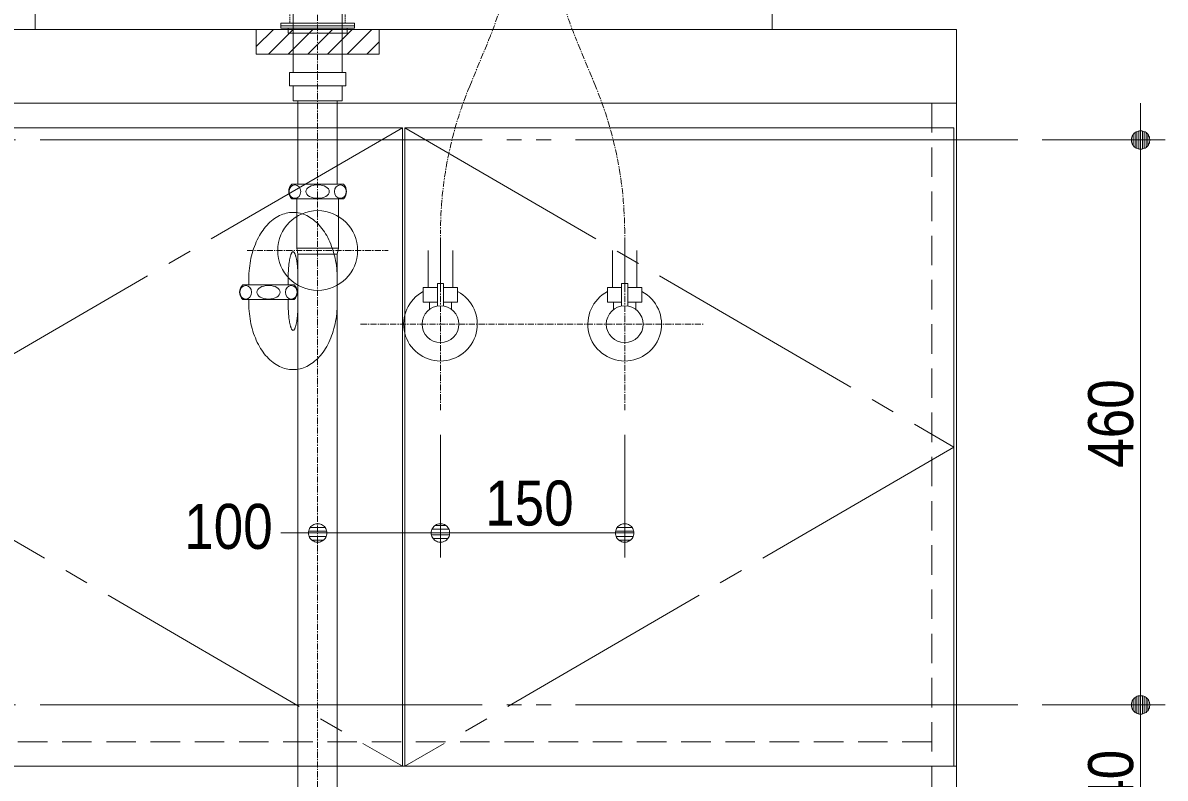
# Model space of a CAD drawing. Units: millimetres, scale not verified. Extents: x -6062 to 6062, y -3045 to 3045.
# Drawn here: x -5178 to -4248, y -1940 to -1325 of the extents above; entities that cross this region are included whole.
import ezdxf
from ezdxf.enums import TextEntityAlignment as Align

# ---------------------------------------------------------------- set-up
doc = ezdxf.new("R2010")
doc.units = ezdxf.units.MM
doc.header["$LTSCALE"] = 20
for name, pattern in [('CHAIN1', [8, 5, -1, 1, -1]), ('CHAIN2', [12, 9, -1, 1, -1]), ('DASHED1', [1.8, 1.2, -0.6]), ('LONG_DOUBLE_CHAIN', [21.8, 18, -1, 0.6, -0.6, 0.6, -1])]:
    doc.linetypes.add(name, pattern=pattern)
for name, color, linetype, lineweight in [('0-1_2寸法-2', 7, 'Continuous', 9), ('0-2_0', 7, 'Continuous', 9), ('0-3_2寸法-1', 7, 'Continuous', 9), ('0-4_5ボウル・キャビネット', 7, 'Continuous', 9), ('0-7_4給排水', 7, 'Continuous', 9)]:
    doc.layers.add(name, color=color, linetype=linetype, lineweight=lineweight)
doc.styles.add('ＭＳ Ｐゴシック', font='')
doc.styles.get('ＭＳ Ｐゴシック').set_extended_font_data('MS PGothic')

# ---------------------------------------------------------------- blocks, each defined once
blk = doc.blocks.new('_Dot')
at = {"layer": '0-2_0'}
for p, q in [((-10, 0), (-20, 0)), ((9.78, 2), (-9.78, 2)), ((7.99, 6), (-7.99, 6)), ((9.16, -3.98), (-9.16, -3.98)), ((6, -7.98), (-6, -7.98))]:
    blk.add_line(p, q, dxfattribs=at)
for points in [[(10, 0), (9.92, 1.25), (9.69, 2.49), (9.3, 3.68), (8.76, 4.82), (8.09, 5.88), (7.29, 6.85), (6.37, 7.71), (5.36, 8.44), (4.26, 9.05), (3.09, 9.51), (1.87, 9.82), (0.63, 9.98), (-0.63, 9.98), (-1.87, 9.82), (-3.09, 9.51), (-4.26, 9.05), (-5.36, 8.44), (-6.37, 7.71), (-7.29, 6.85), (-8.09, 5.88), (-8.76, 4.82), (-9.3, 3.68), (-9.69, 2.49), (-9.92, 1.25), (-10, 0), (0, 0)], [(-10, 0), (-9.92, -1.25), (-9.69, -2.49), (-9.3, -3.68), (-8.76, -4.82), (-8.09, -5.88), (-7.29, -6.85), (-6.37, -7.71), (-5.36, -8.44), (-4.26, -9.05), (-3.09, -9.51), (-1.87, -9.82), (-0.63, -9.98), (0.63, -9.98), (1.87, -9.82), (3.09, -9.51), (4.26, -9.05), (5.36, -8.44), (6.37, -7.71), (7.29, -6.85), (8.09, -5.88), (8.76, -4.82), (9.3, -3.68), (9.69, -2.49), (9.92, -1.25), (10, 0), (0, 0)]]:
    blk.add_lwpolyline(points, close=True, dxfattribs=at)
blk = doc.blocks.new('グループ-8')
at = {"layer": '0-7_4給排水', "linetype": 'CHAIN1'}
for p, q in [((-63000, -20120), (-63000, -41500)), ((-64150, -30200), (-61850, -30200))]:
    blk.add_line(p, q, dxfattribs=at)
at = {"layer": '0-7_4給排水'}
for p, q in [((-62580.2, -29120), (-63419.8, -29120)), ((-63419.2, -29360), (-62580.8, -29360)), ((-63340, -30160), (-62660, -30160)), ((-63320, -30260), (-62680, -30260)), ((-64120, -30760), (-64120, -30660)), ((-63480, -30760), (-63480, -30660)), ((-63380.2, -30760), (-64219.8, -30760)), ((-64219.2, -31000), (-63380.8, -31000)), ((-64120, -31060), (-64120, -31000)), ((-63480, -31060), (-63480, -31000))]:
    blk.add_line(p, q, dxfattribs=at)
for points in [[(-63400, -25960), (-62600, -25960), (-62600, -27300), (-63400, -27300)], [(-63600, -26500), (-62400, -26500), (-62400, -26540), (-63600, -26540)], [(-63600, -26540), (-62400, -26540), (-62400, -26580), (-63600, -26580)], [(-63480, -26580), (-62520, -26580), (-62520, -26660), (-63480, -26660)], [(-63460, -27300), (-62540, -27300), (-62540, -27520), (-63460, -27520)], [(-63400, -27520), (-62600, -27520), (-62600, -27760), (-63400, -27760)], [(-63320, -27760), (-62680, -27760), (-62680, -29120), (-63320, -29120)], [(-63320, -30260), (-63320, -40120), (-62680, -40120), (-62680, -30260)]]:
    blk.add_lwpolyline(points, close=True, dxfattribs=at)
for points in [[(-63320, -30260), (-63340, -30160), (-63340, -29360), (-62660, -29360), (-62660, -30160), (-62680, -30260)], [(-63371.2, -29580.8), (-63400, -29580), (-63428.8, -29580.8), (-63457.3, -29583.3), (-63485.5, -29587.3), (-63513.4, -29593), (-63541.1, -29600.3), (-63568.4, -29609.3), (-63595.4, -29619.9), (-63622.2, -29632.1), (-63648.7, -29645.9), (-63674.8, -29661.4), (-63700.7, -29678.5), (-63726.3, -29697.2), (-63751.6, -29717.5), (-63776.5, -29739.4), (-63800.7, -29762.5), (-63824, -29786.8), (-63846.6, -29812.3), (-63868.3, -29839), (-63889.3, -29866.8), (-63909.4, -29895.9), (-63928.8, -29926.1), (-63947.4, -29957.5), (-63965.1, -29990.2), (-63982.1, -30024), (-63998.3, -30059), (-64013.7, -30095.2), (-64028.3, -30132.6), (-64041.9, -30170.5), (-64054.3, -30208.9), (-64065.7, -30247.7), (-64076, -30287), (-64085.3, -30326.7), (-64093.4, -30366.8), (-64100.5, -30407.4), (-64106.4, -30448.4), (-64111.3, -30489.9), (-64115.1, -30531.7), (-64117.8, -30574.1)], [(-62680, -30660), (-62680.5, -30616.8), (-62682.2, -30574.1), (-62684.9, -30531.7), (-62688.7, -30489.9), (-62693.6, -30448.4), (-62699.5, -30407.4), (-62706.6, -30366.8), (-62714.7, -30326.7), (-62724, -30287), (-62734.3, -30247.7), (-62745.7, -30208.9), (-62758.1, -30170.5), (-62771.7, -30132.6), (-62786.3, -30095.2), (-62801.7, -30059), (-62817.9, -30024), (-62834.9, -29990.2), (-62852.6, -29957.5), (-62871.2, -29926.1), (-62890.6, -29895.9), (-62910.7, -29866.8), (-62931.7, -29839), (-62953.4, -29812.3), (-62976, -29786.8), (-62999.3, -29762.5), (-63023.5, -29739.4), (-63048.4, -29717.5), (-63073.7, -29697.2), (-63099.3, -29678.5), (-63125.2, -29661.4), (-63151.3, -29645.9), (-63177.8, -29632.1), (-63204.6, -29619.9), (-63231.6, -29609.3), (-63258.9, -29600.3), (-63286.6, -29593), (-63314.5, -29587.3), (-63342.7, -29583.3), (-63371.2, -29580.8)], [(-63396.8, -30220.3), (-63400, -30220), (-63403.2, -30220.3), (-63406.4, -30221.3), (-63409.5, -30223), (-63412.6, -30225.3), (-63415.7, -30228.3), (-63418.7, -30231.9), (-63421.7, -30236.2), (-63424.7, -30241.2), (-63427.6, -30246.9), (-63430.5, -30253.2), (-63433.4, -30260.1), (-63436.3, -30267.7), (-63439.1, -30276), (-63441.8, -30285), (-63444.5, -30294.4), (-63447.1, -30304.3), (-63449.6, -30314.6), (-63452, -30325.5), (-63454.4, -30336.8), (-63456.6, -30348.7), (-63458.8, -30361), (-63460.8, -30373.8), (-63462.8, -30387.1), (-63464.7, -30400.9), (-63466.5, -30415.1), (-63468.2, -30429.9), (-63469.8, -30445.1), (-63471.3, -30460.6), (-63472.7, -30476.2), (-63474, -30492), (-63475.1, -30508), (-63476.1, -30524.2), (-63477, -30540.6), (-63477.8, -30557.1), (-63478.5, -30573.8), (-63479, -30590.7), (-63479.5, -30607.7), (-63479.8, -30625)], [(-63320, -30660), (-63320.1, -30642.4), (-63320.2, -30625), (-63320.5, -30607.7), (-63321, -30590.7), (-63321.5, -30573.8), (-63322.2, -30557.1), (-63323, -30540.6), (-63323.9, -30524.2), (-63324.9, -30508), (-63326, -30492), (-63327.3, -30476.2), (-63328.7, -30460.6), (-63330.2, -30445.1), (-63331.8, -30429.9), (-63333.5, -30415.1), (-63335.3, -30400.9), (-63337.2, -30387.1), (-63339.2, -30373.8), (-63341.2, -30361), (-63343.4, -30348.7), (-63345.6, -30336.8), (-63348, -30325.5), (-63350.4, -30314.6), (-63352.9, -30304.3), (-63355.5, -30294.4), (-63358.2, -30285), (-63360.9, -30276), (-63363.7, -30267.7), (-63366.6, -30260.1), (-63369.5, -30253.2), (-63372.4, -30246.9), (-63375.3, -30241.2), (-63378.3, -30236.2), (-63381.3, -30231.9), (-63384.3, -30228.3), (-63387.4, -30225.3), (-63390.5, -30223), (-63393.6, -30221.3), (-63396.8, -30220.3)], [(-64117.8, -30574.1), (-64119.5, -30616.8), (-64120, -30660), (-64120, -30660)], [(-63479.8, -30625), (-63479.9, -30642.4), (-63480, -30660), (-63480, -30660)], [(-64120, -31060), (-64119.5, -31103.2), (-64117.8, -31145.9), (-64115.1, -31188.3), (-64111.3, -31230.1), (-64106.4, -31271.6), (-64100.5, -31312.6), (-64093.4, -31353.2), (-64085.3, -31393.3), (-64076, -31433), (-64065.7, -31472.3), (-64054.3, -31511.1), (-64041.9, -31549.5), (-64028.3, -31587.4), (-64013.7, -31624.8), (-63998.3, -31661), (-63982.1, -31696), (-63965.1, -31729.8), (-63947.4, -31762.5), (-63928.8, -31793.9), (-63909.4, -31824.1), (-63889.3, -31853.2), (-63868.3, -31881), (-63846.6, -31907.7), (-63824, -31933.2), (-63800.7, -31957.5), (-63776.5, -31980.6), (-63751.6, -32002.5), (-63726.3, -32022.8), (-63700.7, -32041.5), (-63674.8, -32058.6), (-63648.7, -32074.1), (-63622.2, -32087.9), (-63595.4, -32100.1), (-63568.4, -32110.7), (-63541.1, -32119.7), (-63513.4, -32127), (-63485.5, -32132.7), (-63457.3, -32136.7), (-63428.8, -32139.2)], [(-63480, -31060), (-63479.9, -31077.6), (-63479.8, -31095), (-63479.5, -31112.3), (-63479, -31129.3), (-63478.5, -31146.2), (-63477.8, -31162.9), (-63477, -31179.4), (-63476.1, -31195.8), (-63475.1, -31212), (-63474, -31228), (-63472.7, -31243.8), (-63471.3, -31259.4), (-63469.8, -31274.9), (-63468.2, -31290.1), (-63466.5, -31304.9), (-63464.7, -31319.1), (-63462.8, -31332.9), (-63460.8, -31346.2), (-63458.8, -31359), (-63456.6, -31371.3), (-63454.4, -31383.2), (-63452, -31394.5), (-63449.6, -31405.4), (-63447.1, -31415.7), (-63444.5, -31425.6), (-63441.8, -31435), (-63439.1, -31444), (-63436.3, -31452.3), (-63433.4, -31459.9), (-63430.5, -31466.8), (-63427.6, -31473.1), (-63424.7, -31478.8), (-63421.7, -31483.8), (-63418.7, -31488.1), (-63415.7, -31491.7), (-63412.6, -31494.7), (-63409.5, -31497), (-63406.4, -31498.7), (-63403.2, -31499.7)], [(-63320.2, -31095), (-63320.1, -31077.6), (-63320, -31060), (-63320, -31060)], [(-62682.2, -31145.9), (-62680.5, -31103.2), (-62680, -31060), (-62680, -31060)], [(-63428.8, -32139.2), (-63400, -32140), (-63371.2, -32139.2), (-63342.7, -32136.7), (-63314.5, -32132.7), (-63286.6, -32127), (-63258.9, -32119.7), (-63231.6, -32110.7), (-63204.6, -32100.1), (-63177.8, -32087.9), (-63151.3, -32074.1), (-63125.2, -32058.6), (-63099.3, -32041.5), (-63073.7, -32022.8), (-63048.4, -32002.5), (-63023.5, -31980.6), (-62999.3, -31957.5), (-62976, -31933.2), (-62953.4, -31907.7), (-62931.7, -31881), (-62910.7, -31853.2), (-62890.6, -31824.1), (-62871.2, -31793.9), (-62852.6, -31762.5), (-62834.9, -31729.8), (-62817.9, -31696), (-62801.7, -31661), (-62786.3, -31624.8), (-62771.7, -31587.4), (-62758.1, -31549.5), (-62745.7, -31511.1), (-62734.3, -31472.3), (-62724, -31433), (-62714.7, -31393.3), (-62706.6, -31353.2), (-62699.5, -31312.6), (-62693.6, -31271.6), (-62688.7, -31230.1), (-62684.9, -31188.3), (-62682.2, -31145.9)], [(-63403.2, -31499.7), (-63400, -31500), (-63396.8, -31499.7), (-63393.6, -31498.7), (-63390.5, -31497), (-63387.4, -31494.7), (-63384.3, -31491.7), (-63381.3, -31488.1), (-63378.3, -31483.8), (-63375.3, -31478.8), (-63372.4, -31473.1), (-63369.5, -31466.8), (-63366.6, -31459.9), (-63363.7, -31452.3), (-63360.9, -31444), (-63358.2, -31435), (-63355.5, -31425.6), (-63352.9, -31415.7), (-63350.4, -31405.4), (-63348, -31394.5), (-63345.6, -31383.2), (-63343.4, -31371.3), (-63341.2, -31359), (-63339.2, -31346.2), (-63337.2, -31332.9), (-63335.3, -31319.1), (-63333.5, -31304.9), (-63331.8, -31290.1), (-63330.2, -31274.9), (-63328.7, -31259.4), (-63327.3, -31243.8), (-63326, -31228), (-63324.9, -31212), (-63323.9, -31195.8), (-63323, -31179.4), (-63322.2, -31162.9), (-63321.5, -31146.2), (-63321, -31129.3), (-63320.5, -31112.3), (-63320.2, -31095)]]:
    blk.add_lwpolyline(points, dxfattribs=at)
blk.add_circle((-63000, -30200), 650, dxfattribs=at)
for centre, start, end in [((-63301.5, -29239.7), 134.66665, 180.15554), ((-62698.5, -29239.7), 359.84446, 45.33335), ((-63301.5, -29239.7), 180.1498, 225.63883), ((-62698.5, -29239.7), 314.36117, 359.8502), ((-64101.5, -30879.7), 134.66665, 180.15554), ((-63498.5, -30879.7), 359.84446, 45.33335), ((-64101.5, -30879.7), 180.1498, 225.63883), ((-63498.5, -30879.7), 314.36117, 359.8502)]:
    blk.add_arc(centre, 168.3, start, end, dxfattribs=at)
for centre, major_axis, ratio in [((-63370, -29240), (0, 110), 0.863636), ((-63000, -29240), (190, 0), 0.578947), ((-62630, -29240), (0, 110), 0.863636), ((-64170, -30880), (0, 110), 0.863636), ((-63800, -30880), (190, 0), 0.578947), ((-63430, -30880), (0, 110), 0.863636)]:
    blk.add_ellipse(centre, major_axis=major_axis, ratio=ratio, dxfattribs=at)
blk = doc.blocks.new('グループ-11')
at = {"layer": '0-4_5ボウル・キャビネット', "linetype": 'DASHED1'}
for p, q in [((-66800, -23500), (-66700.9, -25390.7)), ((-59299.1, -25390.7), (-59200, -23500))]:
    blk.add_line(p, q, dxfattribs=at)
at = {"layer": '0-4_5ボウル・キャビネット'}
blk.add_lwpolyline([(-67600, -23500), (-55600, -23500), (-55600, -26600), (-67600, -26600)], close=True, dxfattribs=at)
at = {"layer": '0-4_5ボウル・キャビネット', "linetype": 'DASHED1'}
blk.add_lwpolyline([(-66410.9, -25674.8), (-63750, -25760), (-63450, -25960), (-63450, -26500), (-62550, -26500), (-62550, -25960), (-62250, -25760), (-59589.1, -25674.8)], dxfattribs=at)
for centre, start, end in [((-66401.3, -25375), 183, 268.1667), ((-59598.7, -25375), 271.8333, 357)]:
    blk.add_arc(centre, 300, start, end, dxfattribs=at)
blk = doc.blocks.new('止水栓_正面_W75')
at = {"layer": '0-7_4給排水', "linetype": 'CHAIN1'}
for p, q in [((-1500, -1400), (-1500, 1400)), ((1500, -1400), (1500, 1400)), ((-2800, 0), (2800, 0))]:
    blk.add_line(p, q, dxfattribs=at)
at = {"layer": '0-7_4給排水'}
for p, q in [((-1700, 600), (-1700, 1200)), ((-1300, 600), (-1300, 1200)), ((1300, 600), (1300, 1200)), ((1700, 600), (1700, 1200))]:
    blk.add_line(p, q, dxfattribs=at)
for points in [[(-1550, 360), (-1780, 360), (-1780, 600), (-1550, 600)], [(-1220, 360), (-1450, 360), (-1450, 600), (-1220, 600)], [(1450, 360), (1220, 360), (1220, 600), (1450, 600)], [(1780, 360), (1550, 360), (1550, 600), (1780, 600)]]:
    blk.add_lwpolyline(points, close=True, dxfattribs=at)
for points in [[(-1550, 295.8), (-1550, 660), (-1450, 660), (-1450, 295.8)], [(1450, 295.8), (1450, 660), (1550, 660), (1550, 295.8)], [(-1550, 360), (-1680, 360), (-1680, 240)], [(-1320, 240), (-1320, 360), (-1450, 360)], [(1450, 360), (1320, 360), (1320, 240)], [(1680, 240), (1680, 360), (1550, 360)]]:
    blk.add_lwpolyline(points, dxfattribs=at)
for centre in [(-1500, 0), (1500, 0)]:
    blk.add_circle(centre, 300, dxfattribs=at)
for centre in [(-1500, 0), (1500, 0)]:
    blk.add_arc(centre, 600, 117.81814, 62.18186, dxfattribs=at)
blk = doc.blocks.new('グループ-14')
at = {"layer": '0-7_4給排水', "linetype": 'CHAIN1'}
for p, q in [((-60524.1, -27523.1), (-60215.9, -26776.9)), ((-58475.9, -27523.1), (-58784.1, -26776.9))]:
    blk.add_line(p, q, dxfattribs=at)
for points in [[(-61000, -30800), (-61000, -30088.7), (-61000, -29921.5)], [(-58000, -30800), (-58000, -30088.7), (-58000, -29921.5)]]:
    blk.add_lwpolyline(points, dxfattribs=at)
for centre, start, end in [((-66022, -24378.5), 337.55476, 0), ((-52978, -24378.5), 180, 202.44524), ((-54718, -29921.5), 157.55476, 180), ((-64282, -29921.5), 0, 22.44524)]:
    blk.add_arc(centre, 6282, start, end, dxfattribs=at)
at = {"layer": '0-7_4給排水'}
blk.add_blockref('止水栓_正面_W75', (-59500, -31400), dxfattribs=at)

msp = doc.modelspace()

# ---------------------------------------------------------------- linework, layer by layer
at = {"layer": '0-1_2寸法-2'}
for p, q in [((-4267.5, -1404.99), (-4267.5, -1389.99)), ((-4347.5, -1420), (-4247.5, -1420)), ((-4267.5, -1880), (-4267.5, -1420)), ((-4837.5, -1660), (-4837.5, -1760)), ((-4952.51, -1740), (-4967.51, -1740)), ((-4837.5, -1740), (-4937.5, -1740)), ((-4822.49, -1740), (-4807.49, -1740)), ((-4937.5, -1760), (-4937.3, -1760)), ((-4347.5, -1880), (-4247.5, -1880)), ((-4267.5, -1895.01), (-4267.5, -1910.01))]:
    msp.add_line(p, q, dxfattribs=at)
at = {"layer": '0-3_2寸法-1'}
for p, q in [((-4347.5, -1420), (-4247.5, -1420)), ((-4267.5, -1864.99), (-4267.5, -1435.01)), ((-4837.5, -1660), (-4837.5, -1760)), ((-4687.5, -1660), (-4687.5, -1760)), ((-4822.49, -1740), (-4702.51, -1740)), ((-4347.5, -1880), (-4247.5, -1880)), ((-4347.5, -1880), (-4247.5, -1880)), ((-4267.5, -1895.01), (-4267.5, -2004.99))]:
    msp.add_line(p, q, dxfattribs=at)
at = {"layer": '0-4_5ボウル・キャビネット'}
for p, q in [((-4987.5, -1344), (-4973.5, -1330)), ((-4977.5, -1350), (-4957.5, -1330)), ((-4961.5, -1350), (-4941.5, -1330)), ((-4945.5, -1350), (-4925.5, -1330)), ((-4929.5, -1350), (-4909.5, -1330)), ((-4913.5, -1350), (-4893.5, -1330)), ((-4897.5, -1350), (-4887.5, -1340)), ((-4437.5, -1410), (-4437.5, -1390))]:
    msp.add_line(p, q, dxfattribs=at)
at = {"layer": '0-4_5ボウル・キャビネット', "linetype": 'LONG_DOUBLE_CHAIN'}
for p, q in [((-4367.5, -1420), (-5367.5, -1420)), ((-4367.5, -1880), (-5367.5, -1880))]:
    msp.add_line(p, q, dxfattribs=at)
at = {"layer": '0-4_5ボウル・キャビネット', "linetype": 'DASHED1'}
msp.add_line((-4437.5, -1910), (-5297.5, -1910), dxfattribs=at)
at = {"layer": '0-4_5ボウル・キャビネット'}
for points in [[(-5317.5, -1330), (-4417.5, -1330), (-4417.5, -1930), (-5317.5, -1930)], [(-5317.5, -1330), (-4417.5, -1330), (-4417.5, -1390), (-5317.5, -1390)], [(-4987.5, -1350), (-4987.5, -1330), (-4887.5, -1330), (-4887.5, -1350)], [(-5315.5, -1410), (-5315.5, -1930), (-4868.5, -1930), (-4868.5, -1410)], [(-4419.5, -1410), (-4866.5, -1410), (-4866.5, -1930), (-4419.5, -1930)], [(-4437.5, -1930), (-4417.5, -1930), (-4417.5, -2020), (-4437.5, -2020)]]:
    msp.add_lwpolyline(points, close=True, dxfattribs=at)
at = {"layer": '0-4_5ボウル・キャビネット', "linetype": 'DASHED1'}
msp.add_lwpolyline([(-4987.5, -1350), (-4987.5, -1330), (-4887.5, -1330), (-4887.5, -1350)], close=True, dxfattribs=at)
msp.add_lwpolyline([(-5297.5, -1930), (-5297.5, -1390), (-4437.5, -1390), (-4437.5, -1930)], dxfattribs=at)
at = {"layer": '0-4_5ボウル・キャビネット', "linetype": 'CHAIN2'}
for points in [[(-4868.5, -1410), (-5315.5, -1670), (-4868.5, -1930)], [(-4866.5, -1410), (-4419.5, -1670), (-4866.5, -1930)]]:
    msp.add_lwpolyline(points, dxfattribs=at)

# ---------------------------------------------------------------- block references
at = {"layer": '0-1_2寸法-2', "xscale": 0.7503418, "yscale": 0.7503418}
for p, rotation in [((-4267.5, -1420), 270), ((-4837.5, -1740), 180), ((-4267.5, -1880), 90)]:
    msp.add_blockref('_Dot', p, dxfattribs=dict(at, rotation=rotation))
msp.add_blockref('_Dot', (-4937.5, -1740), dxfattribs=at)
at = {"layer": '0-3_2寸法-1', "xscale": 0.7503418, "yscale": 0.7503418}
for p, rotation in [((-4267.5, -1420), 90), ((-4837.5, -1740), 180), ((-4267.5, -1880), 270), ((-4267.5, -1880), 90)]:
    msp.add_blockref('_Dot', p, dxfattribs=dict(at, rotation=rotation))
msp.add_blockref('_Dot', (-4687.5, -1740), dxfattribs=at)
at = {"layer": '0-4_5ボウル・キャビネット', "xscale": 0.05, "yscale": 0.05}
msp.add_blockref('グループ-11', (-1787.5, 0), dxfattribs=at)
at = {"layer": '0-7_4給排水', "xscale": 0.05, "yscale": 0.05}
for name in ['グループ-8', 'グループ-14']:
    msp.add_blockref(name, (-1787.5, 0), dxfattribs=at)

# ---------------------------------------------------------------- texts
at = {"layer": '0-1_2寸法-2', "style": 'ＭＳ Ｐゴシック', "width": 0.9}
msp.add_text('100', height=36.66, dxfattribs=at).set_placement((-5046.11, -1763.97), align=Align.BOTTOM_LEFT)
at = {"layer": '0-3_2寸法-1', "style": 'ＭＳ Ｐゴシック', "width": 0.9}
for s, p in [('460', (-4262.54, -1686.89)), ('140', (-4262.54, -1988.61))]:
    msp.add_text(s, height=36.66, rotation=90, dxfattribs=at).set_placement(p, align=Align.BOTTOM_LEFT)
msp.add_text('150', height=36.66, dxfattribs=at).set_placement((-4801.11, -1744.96), align=Align.BOTTOM_LEFT)

doc.saveas('drawing.dxf')
